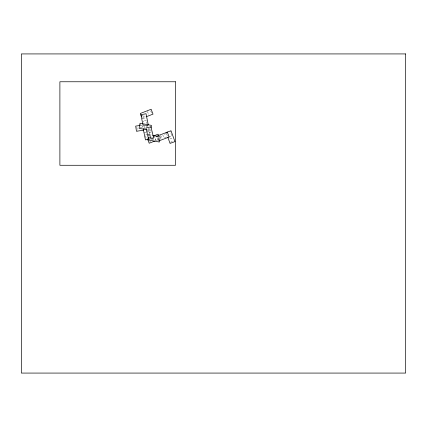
<?xml version="1.0" encoding="UTF-8"?>
<svg xmlns="http://www.w3.org/2000/svg" width="427" height="427" viewBox="0 0 427 427"><rect width="100%" height="100%" fill="white"/><g stroke="black" fill="none" stroke-linecap="round" stroke-linejoin="round"><path stroke-width="0.32" stroke-dasharray="2.13 1.6" d="M144.369 128.351L144.972 125.154L139.859 124.182M146.765 127.15L147.251 124.588M149.482 130.31L149.845 128.394M155.252 140.611L155.855 137.414M158.449 141.214L159.052 138.017M142.49 117.169L145.522 115.989M142.239 118.316L145.831 116.913M149.103 137.686L152.097 136.517M149.45 142.09L150.662 141.62M156.383 140.435L159.068 139.389L158.358 137.569M166.455 133.512L162.804 134.9L163.957 137.942M164.566 137.713L168.83 136.096M168.804 137.078L171.867 135.973L170.095 131.078M169.834 138.978L172.898 137.868M170.33 142.26L173.394 141.15M151.222 132.087L148.057 132.856L147.288 129.696M148.249 135.007L152.044 134.083M149.653 138.017L153.448 137.088M141.113 115.696L144.945 114.927M142.394 118.759L146.221 117.991M147.662 125.191L143.194 126.082L142.944 124.823M143.173 128.548L145.089 128.164M144.006 132.701L149.108 131.676M147.934 134.089L145.383 134.601L146.402 139.704M140.141 125.442L143.952 124.871M146.637 125.458L142.127 126.136L142.415 128.063M139.891 127.502L143.088 128.111M147.283 129.893L150.443 130.491M148.884 134.767L152.044 135.364M148.703 135.727L151.9 136.336M151.297 139.533L153.213 139.896M150.694 110.828L151.873 113.86M147.427 111.404L148.842 115.044M154.147 135.722L156.036 140.574M152.514 137.403L153.693 140.435M160.696 135.354L162.079 139.005M158.113 137.724L158.807 139.549M156.971 137.462L158.353 141.113M166.551 133.726L167.646 136.747M150.603 129.557L151.067 131.452M148.404 128.159L150.299 137.611M147.091 123.974L146.322 120.147L143.13 120.788L143.387 122.063M148.575 133.961L149.338 137.788M143.899 124.615L144.155 125.89M147.134 124.396L147.47 126.654M136.848 127.251L137.425 131.116"/><path stroke-width="0.64" d="M148.399 137.329L147.913 139.885L159.287 142.036L160.253 136.923L152.674 135.487M150.923 127.935L151.409 125.378L140.04 123.227L139.069 128.34L146.653 129.776M146.434 116.683L153.021 114.116L151.131 109.264L140.35 113.465L141.647 116.801M153.298 136.053L158.086 134.185L158.561 135.396M154.59 141.134L149.194 143.237L147.545 138.988M156.506 136.245L167.325 132.14L169.177 137.008L158.956 140.883M166.114 132.514L171.013 130.742L174.947 141.625L170.053 143.397L167.864 137.35M148.617 139.271L153.677 138.038L150.934 126.798L145.879 128.031L148.617 139.271L145.447 139.896L143.173 128.548M140.141 125.442L135.69 126.109L136.459 131.26L143.451 130.214M148.302 125.063L146.029 113.715L140.926 114.735L142.815 124.193M405.65 53.925L21.35 53.925L21.35 373.075L405.65 373.075L405.65 53.925M175.524 81.765L59.892 81.765L59.892 165.276L175.524 165.276L175.524 81.765"/></g></svg>
